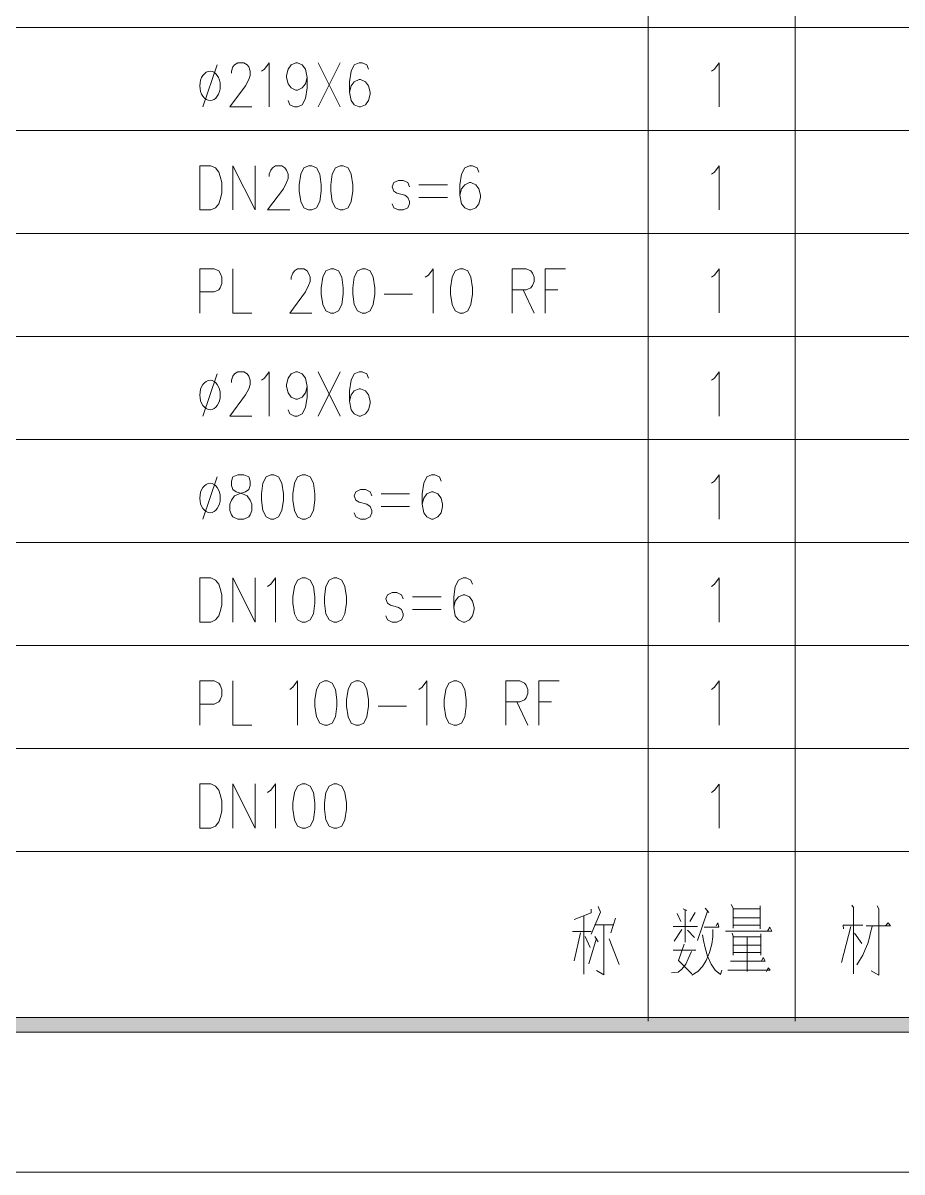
# Model space of a CAD drawing. Header units: millimetres. Extents: x 0 to 829, y 0 to 586.
# Drawn here: x 649.3 to 708.2, y 0 to 77 of the extents above; entities that cross this region are included whole.
import ezdxf

# ---------------------------------------------------------------- set-up
doc = ezdxf.new("R2010")
doc.units = ezdxf.units.MM

msp = doc.modelspace()

# ---------------------------------------------------------------- hatches: boundary and pattern name
h = msp.add_hatch(color=0)
h.dxf.hatch_style = 2
h.paths.add_polyline_path([(24.154694, 9.36625), (25.142472, 10.3505), (818.80075, 10.3505), (819.788528, 9.36625)])

# ---------------------------------------------------------------- linework, layer by layer
at = {"color": 0, "lineweight": 0}
for points in [[(0, 0), (0, 585.632278), (829.154778, 585.632278), (829.154778, 0)], [(661.19375, 64.438389), (661.19375, 67.394667), (661.934583, 67.394667), (662.248556, 67.253556), (662.460222, 66.971333), (662.566056, 66.689111), (662.671889, 66.269306), (662.671889, 65.56375), (662.566056, 65.140417), (662.460222, 64.858194), (662.248556, 64.575972), (661.934583, 64.438389)], [(668.482139, 67.394667), (668.164639, 67.253556), (667.952972, 66.830222), (667.847139, 66.128194), (667.847139, 65.704861), (667.952972, 64.999306), (668.164639, 64.575972), (668.482139, 64.438389), (668.693806, 64.438389), (669.011306, 64.575972), (669.222972, 64.999306), (669.328806, 65.704861), (669.328806, 66.128194), (669.222972, 66.830222), (669.011306, 67.253556), (668.693806, 67.394667)], [(670.595278, 67.394667), (670.277778, 67.253556), (670.066111, 66.830222), (669.960278, 66.128194), (669.960278, 65.704861), (670.066111, 64.999306), (670.277778, 64.575972), (670.595278, 64.438389), (670.806944, 64.438389), (671.124444, 64.575972), (671.332583, 64.999306), (671.438417, 65.704861), (671.438417, 66.128194), (671.332583, 66.830222), (671.124444, 67.253556), (670.806944, 67.394667)], [(669.960278, 60.494333), (669.642778, 60.353222), (669.434639, 59.929889), (669.328806, 59.227861), (669.328806, 58.804528), (669.434639, 58.098972), (669.642778, 57.675639), (669.960278, 57.534528), (670.171944, 57.534528), (670.489444, 57.675639), (670.701111, 58.098972), (670.806944, 58.804528), (670.806944, 59.227861), (670.701111, 59.929889), (670.489444, 60.353222), (670.171944, 60.494333)], [(672.073417, 60.494333), (671.755917, 60.353222), (671.54425, 59.929889), (671.438417, 59.227861), (671.438417, 58.804528), (671.54425, 58.098972), (671.755917, 57.675639), (672.073417, 57.534528), (672.285083, 57.534528), (672.602583, 57.675639), (672.81425, 58.098972), (672.920083, 58.804528), (672.920083, 59.227861), (672.81425, 59.929889), (672.602583, 60.353222), (672.285083, 60.494333)], [(678.6245, 60.494333), (678.307, 60.353222), (678.095333, 59.929889), (677.9895, 59.227861), (677.9895, 58.804528), (678.095333, 58.098972), (678.307, 57.675639), (678.6245, 57.534528), (678.832639, 57.534528), (679.150139, 57.675639), (679.361806, 58.098972), (679.467639, 58.804528), (679.467639, 59.227861), (679.361806, 59.929889), (679.150139, 60.353222), (678.832639, 60.494333)], [(663.730222, 46.693667), (663.412722, 46.552556), (663.306889, 46.270333), (663.306889, 45.988111), (663.412722, 45.705889), (663.624389, 45.564778), (664.044194, 45.427194), (664.361694, 45.286083), (664.573361, 45.003861), (664.679194, 44.721639), (664.679194, 44.298306), (664.573361, 44.016083), (664.467528, 43.874972), (664.150028, 43.733861), (663.730222, 43.733861), (663.412722, 43.874972), (663.306889, 44.016083), (663.201056, 44.298306), (663.201056, 44.721639), (663.306889, 45.003861), (663.518556, 45.286083), (663.836056, 45.427194), (664.255861, 45.564778), (664.467528, 45.705889), (664.573361, 45.988111), (664.573361, 46.270333), (664.467528, 46.552556), (664.150028, 46.693667)], [(665.945667, 46.693667), (665.631694, 46.552556), (665.420028, 46.129222), (665.314194, 45.427194), (665.314194, 45.003861), (665.420028, 44.298306), (665.631694, 43.874972), (665.945667, 43.733861), (666.157333, 43.733861), (666.474833, 43.874972), (666.6865, 44.298306), (666.792333, 45.003861), (666.792333, 45.427194), (666.6865, 46.129222), (666.474833, 46.552556), (666.157333, 46.693667)], [(668.058806, 46.693667), (667.741306, 46.552556), (667.533167, 46.129222), (667.427333, 45.427194), (667.427333, 45.003861), (667.533167, 44.298306), (667.741306, 43.874972), (668.058806, 43.733861), (668.270472, 43.733861), (668.587972, 43.874972), (668.799639, 44.298306), (668.905472, 45.003861), (668.905472, 45.427194), (668.799639, 46.129222), (668.587972, 46.552556), (668.270472, 46.693667)], [(661.19375, 36.833528), (661.19375, 39.793333), (661.934583, 39.793333), (662.248556, 39.652222), (662.460222, 39.37), (662.566056, 39.087778), (662.671889, 38.664444), (662.671889, 37.962417), (662.566056, 37.539083), (662.460222, 37.256861), (662.248556, 36.974639), (661.934583, 36.833528)], [(668.058806, 39.793333), (667.741306, 39.652222), (667.533167, 39.228889), (667.427333, 38.526861), (667.427333, 38.103528), (667.533167, 37.397972), (667.741306, 36.974639), (668.058806, 36.833528), (668.270472, 36.833528), (668.587972, 36.974639), (668.799639, 37.397972), (668.905472, 38.103528), (668.905472, 38.526861), (668.799639, 39.228889), (668.587972, 39.652222), (668.270472, 39.793333)], [(670.171944, 39.793333), (669.854444, 39.652222), (669.642778, 39.228889), (669.536944, 38.526861), (669.536944, 38.103528), (669.642778, 37.397972), (669.854444, 36.974639), (670.171944, 36.833528), (670.383611, 36.833528), (670.701111, 36.974639), (670.912778, 37.397972), (671.018611, 38.103528), (671.018611, 38.526861), (670.912778, 39.228889), (670.701111, 39.652222), (670.383611, 39.793333)], [(669.536944, 32.893), (669.222972, 32.751889), (669.011306, 32.328556), (668.905472, 31.623), (668.905472, 31.203194), (669.011306, 30.497639), (669.222972, 30.074306), (669.536944, 29.933194), (669.748611, 29.933194), (670.066111, 30.074306), (670.277778, 30.497639), (670.383611, 31.203194), (670.383611, 31.623), (670.277778, 32.328556), (670.066111, 32.751889), (669.748611, 32.893)], [(671.650083, 32.893), (671.332583, 32.751889), (671.124444, 32.328556), (671.018611, 31.623), (671.018611, 31.203194), (671.124444, 30.497639), (671.332583, 30.074306), (671.650083, 29.933194), (671.86175, 29.933194), (672.17925, 30.074306), (672.390917, 30.497639), (672.49675, 31.203194), (672.49675, 31.623), (672.390917, 32.328556), (672.17925, 32.751889), (671.86175, 32.893)], [(678.201167, 32.893), (677.883667, 32.751889), (677.672, 32.328556), (677.566167, 31.623), (677.566167, 31.203194), (677.672, 30.497639), (677.883667, 30.074306), (678.201167, 29.933194), (678.412833, 29.933194), (678.730333, 30.074306), (678.938472, 30.497639), (679.044306, 31.203194), (679.044306, 31.623), (678.938472, 32.328556), (678.730333, 32.751889), (678.412833, 32.893)], [(661.19375, 23.032861), (661.19375, 25.992667), (661.934583, 25.992667), (662.248556, 25.851556), (662.460222, 25.569333), (662.566056, 25.287111), (662.671889, 24.863778), (662.671889, 24.16175), (662.566056, 23.738417), (662.460222, 23.456194), (662.248556, 23.173972), (661.934583, 23.032861)], [(668.058806, 25.992667), (667.741306, 25.851556), (667.533167, 25.428222), (667.427333, 24.722667), (667.427333, 24.302861), (667.533167, 23.597306), (667.741306, 23.173972), (668.058806, 23.032861), (668.270472, 23.032861), (668.587972, 23.173972), (668.799639, 23.597306), (668.905472, 24.302861), (668.905472, 24.722667), (668.799639, 25.428222), (668.587972, 25.851556), (668.270472, 25.992667)], [(670.171944, 25.992667), (669.854444, 25.851556), (669.642778, 25.428222), (669.536944, 24.722667), (669.536944, 24.302861), (669.642778, 23.597306), (669.854444, 23.173972), (670.171944, 23.032861), (670.383611, 23.032861), (670.701111, 23.173972), (670.912778, 23.597306), (671.018611, 24.302861), (671.018611, 24.722667), (670.912778, 25.428222), (670.701111, 25.851556), (670.383611, 25.992667)], [(24.154694, 9.36625), (25.142472, 10.3505), (818.80075, 10.3505), (819.788528, 9.36625)]]:
    msp.add_lwpolyline(points, close=True, dxfattribs=at)
for points in [[(691.232778, 10.114139), (691.232778, 159.473194)], [(701.085861, 10.114139), (701.085861, 159.473194)], [(607.47275, 76.669194), (769.958667, 76.669194)], [(662.354389, 74.157417), (661.405417, 71.338722)], [(663.306889, 73.592972), (663.306889, 73.734083), (663.412722, 74.016306), (663.518556, 74.157417), (663.730222, 74.298528), (664.150028, 74.298528), (664.361694, 74.157417), (664.467528, 74.016306), (664.573361, 73.734083), (664.573361, 73.451861), (664.467528, 73.169639), (664.255861, 72.749833), (663.201056, 71.338722), (664.679194, 71.338722)], [(665.314194, 73.734083), (665.525861, 73.875194), (665.839833, 74.298528), (665.839833, 71.338722)], [(668.376306, 73.31075), (668.270472, 72.890944), (668.058806, 72.608722), (667.741306, 72.467611), (667.635472, 72.467611), (667.3215, 72.608722), (667.109833, 72.890944), (667.004, 73.31075), (667.004, 73.451861), (667.109833, 73.875194), (667.3215, 74.157417), (667.635472, 74.298528), (667.741306, 74.298528), (668.058806, 74.157417), (668.270472, 73.875194), (668.376306, 73.31075), (668.376306, 72.608722), (668.270472, 71.903167), (668.058806, 71.479833), (667.741306, 71.338722), (667.533167, 71.338722), (667.215667, 71.479833), (667.109833, 71.762056)], [(669.117139, 71.338722), (670.595278, 74.298528)], [(669.117139, 74.298528), (670.595278, 71.338722)], [(672.49675, 73.875194), (672.390917, 74.157417), (672.073417, 74.298528), (671.86175, 74.298528), (671.54425, 74.157417), (671.332583, 73.734083), (671.230278, 73.028528), (671.230278, 72.3265), (671.332583, 71.762056), (671.54425, 71.479833), (671.86175, 71.338722), (671.967583, 71.338722), (672.285083, 71.479833), (672.49675, 71.762056), (672.602583, 72.185389), (672.602583, 72.3265), (672.49675, 72.749833), (672.285083, 73.028528), (671.967583, 73.169639), (671.86175, 73.169639), (671.54425, 73.028528), (671.332583, 72.749833), (671.230278, 72.3265)], [(695.469639, 73.734083), (695.681306, 73.875194), (695.998806, 74.295), (695.998806, 71.34225)], [(607.47275, 69.768861), (769.958667, 69.768861)], [(663.412722, 64.438389), (663.412722, 67.394667), (664.890861, 64.438389), (664.890861, 67.394667)], [(665.839833, 66.689111), (665.839833, 66.830222), (665.945667, 67.112444), (666.0515, 67.253556), (666.263167, 67.394667), (666.6865, 67.394667), (666.898167, 67.253556), (667.004, 67.112444), (667.109833, 66.830222), (667.109833, 66.548), (667.004, 66.269306), (666.792333, 65.845972), (665.734, 64.438389), (667.215667, 64.438389)], [(679.890972, 66.971333), (679.785139, 67.253556), (679.467639, 67.394667), (679.255972, 67.394667), (678.938472, 67.253556), (678.730333, 66.830222), (678.6245, 66.128194), (678.6245, 65.422639), (678.730333, 64.858194), (678.938472, 64.575972), (679.255972, 64.438389), (679.361806, 64.438389), (679.679306, 64.575972), (679.890972, 64.858194), (679.996806, 65.281528), (679.996806, 65.422639), (679.890972, 65.845972), (679.679306, 66.128194), (679.361806, 66.269306), (679.255972, 66.269306), (678.938472, 66.128194), (678.730333, 65.845972), (678.6245, 65.422639)], [(695.469639, 66.830222), (695.681306, 66.971333), (695.998806, 67.394667), (695.998806, 64.438389)], [(675.241361, 65.987083), (675.135528, 66.269306), (674.821556, 66.406889), (674.504056, 66.406889), (674.186556, 66.269306), (674.080722, 65.987083), (674.186556, 65.704861), (674.398222, 65.56375), (674.927389, 65.422639), (675.135528, 65.281528), (675.241361, 64.999306), (675.241361, 64.858194), (675.135528, 64.575972), (674.821556, 64.438389), (674.504056, 64.438389), (674.186556, 64.575972), (674.080722, 64.858194)], [(675.876361, 66.128194), (677.777833, 66.128194)], [(675.876361, 65.281528), (677.777833, 65.281528)], [(607.47275, 62.865), (769.958667, 62.865)], [(661.19375, 57.534528), (661.19375, 60.494333), (662.142722, 60.494333), (662.460222, 60.353222), (662.566056, 60.212111), (662.671889, 59.929889), (662.671889, 59.506556), (662.566056, 59.227861), (662.460222, 59.08675), (662.142722, 58.945639), (661.19375, 58.945639)], [(663.412722, 60.494333), (663.412722, 57.534528), (664.679194, 57.534528)], [(667.3215, 59.788778), (667.3215, 59.929889), (667.427333, 60.212111), (667.533167, 60.353222), (667.741306, 60.494333), (668.164639, 60.494333), (668.376306, 60.353222), (668.482139, 60.212111), (668.587972, 59.929889), (668.587972, 59.647667), (668.482139, 59.368972), (668.270472, 58.945639), (667.215667, 57.534528), (668.693806, 57.534528)], [(676.299694, 59.929889), (676.511361, 60.071), (676.828861, 60.494333), (676.828861, 57.534528)], [(682.109944, 57.534528), (682.109944, 60.494333), (683.058917, 60.494333), (683.376417, 60.353222), (683.48225, 60.212111), (683.588083, 59.929889), (683.588083, 59.647667), (683.48225, 59.368972), (683.376417, 59.227861), (683.058917, 59.08675), (682.109944, 59.08675)], [(684.328917, 57.534528), (684.328917, 60.494333), (685.701222, 60.494333)], [(695.469639, 59.929889), (695.681306, 60.071), (695.998806, 60.494333), (695.998806, 57.538056)], [(673.551556, 58.804528), (675.453028, 58.804528)], [(682.84725, 59.08675), (683.588083, 57.534528)], [(684.328917, 59.08675), (685.172056, 59.08675)], [(607.47275, 55.964667), (769.958667, 55.964667)], [(662.354389, 53.452889), (661.405417, 50.634194)], [(663.306889, 52.888444), (663.306889, 53.029556), (663.412722, 53.311778), (663.518556, 53.452889), (663.730222, 53.594), (664.150028, 53.594), (664.361694, 53.452889), (664.467528, 53.311778), (664.573361, 53.029556), (664.573361, 52.747333), (664.467528, 52.465111), (664.255861, 52.045306), (663.201056, 50.634194), (664.679194, 50.634194)], [(665.314194, 53.029556), (665.525861, 53.170667), (665.839833, 53.594), (665.839833, 50.634194)], [(668.376306, 52.606222), (668.270472, 52.186417), (668.058806, 51.904194), (667.741306, 51.763083), (667.635472, 51.763083), (667.3215, 51.904194), (667.109833, 52.186417), (667.004, 52.606222), (667.004, 52.747333), (667.109833, 53.170667), (667.3215, 53.452889), (667.635472, 53.594), (667.741306, 53.594), (668.058806, 53.452889), (668.270472, 53.170667), (668.376306, 52.606222), (668.376306, 51.904194), (668.270472, 51.198639), (668.058806, 50.775306), (667.741306, 50.634194), (667.533167, 50.634194), (667.215667, 50.775306), (667.109833, 51.057528)], [(669.117139, 50.634194), (670.595278, 53.594)], [(669.117139, 53.594), (670.595278, 50.634194)], [(672.49675, 53.170667), (672.390917, 53.452889), (672.073417, 53.594), (671.86175, 53.594), (671.54425, 53.452889), (671.332583, 53.029556), (671.230278, 52.327528), (671.230278, 51.621972), (671.332583, 51.057528), (671.54425, 50.775306), (671.86175, 50.634194), (671.967583, 50.634194), (672.285083, 50.775306), (672.49675, 51.057528), (672.602583, 51.480861), (672.602583, 51.621972), (672.49675, 52.045306), (672.285083, 52.327528), (671.967583, 52.465111), (671.86175, 52.465111), (671.54425, 52.327528), (671.332583, 52.045306), (671.230278, 51.621972)], [(695.469639, 53.029556), (695.681306, 53.170667), (695.998806, 53.594), (695.998806, 50.637722)], [(592.493806, 49.064333), (769.958667, 49.064333)], [(662.354389, 46.552556), (661.405417, 43.733861)], [(677.3545, 46.270333), (677.248667, 46.552556), (676.931167, 46.693667), (676.723028, 46.693667), (676.405528, 46.552556), (676.193861, 46.129222), (676.088028, 45.427194), (676.088028, 44.721639), (676.193861, 44.157194), (676.405528, 43.874972), (676.723028, 43.733861), (676.828861, 43.733861), (677.142833, 43.874972), (677.3545, 44.157194), (677.460333, 44.580528), (677.460333, 44.721639), (677.3545, 45.144972), (677.142833, 45.427194), (676.828861, 45.564778), (676.723028, 45.564778), (676.405528, 45.427194), (676.193861, 45.144972), (676.088028, 44.721639)], [(695.469639, 46.129222), (695.681306, 46.270333), (695.998806, 46.693667), (695.998806, 43.737389)], [(672.708417, 45.286083), (672.602583, 45.564778), (672.285083, 45.705889), (671.967583, 45.705889), (671.650083, 45.564778), (671.54425, 45.286083), (671.650083, 45.003861), (671.86175, 44.86275), (672.390917, 44.721639), (672.602583, 44.580528), (672.708417, 44.298306), (672.708417, 44.157194), (672.602583, 43.874972), (672.285083, 43.733861), (671.967583, 43.733861), (671.650083, 43.874972), (671.54425, 44.157194)], [(673.339889, 45.427194), (675.241361, 45.427194)], [(673.339889, 44.580528), (675.241361, 44.580528)], [(607.47275, 42.164), (769.958667, 42.164)], [(663.412722, 36.833528), (663.412722, 39.793333), (664.890861, 36.833528), (664.890861, 39.793333)], [(665.734, 39.228889), (665.945667, 39.37), (666.263167, 39.793333), (666.263167, 36.833528)], [(679.467639, 39.37), (679.361806, 39.652222), (679.044306, 39.793333), (678.832639, 39.793333), (678.518667, 39.652222), (678.307, 39.228889), (678.201167, 38.526861), (678.201167, 37.821306), (678.307, 37.256861), (678.518667, 36.974639), (678.832639, 36.833528), (678.938472, 36.833528), (679.255972, 36.974639), (679.467639, 37.256861), (679.573472, 37.680194), (679.573472, 37.821306), (679.467639, 38.244639), (679.255972, 38.526861), (678.938472, 38.664444), (678.832639, 38.664444), (678.518667, 38.526861), (678.307, 38.244639), (678.201167, 37.821306)], [(695.469639, 39.228889), (695.681306, 39.37), (695.998806, 39.789806), (695.998806, 36.837056)], [(674.821556, 38.38575), (674.715722, 38.664444), (674.398222, 38.805556), (674.080722, 38.805556), (673.763222, 38.664444), (673.657389, 38.38575), (673.763222, 38.103528), (673.974889, 37.962417), (674.504056, 37.821306), (674.715722, 37.680194), (674.821556, 37.397972), (674.821556, 37.256861), (674.715722, 36.974639), (674.398222, 36.833528), (674.080722, 36.833528), (673.763222, 36.974639), (673.657389, 37.256861)], [(675.453028, 38.526861), (677.3545, 38.526861)], [(675.453028, 37.680194), (677.3545, 37.680194)], [(607.47275, 35.263667), (769.958667, 35.263667)], [(661.19375, 29.933194), (661.19375, 32.893), (662.142722, 32.893), (662.460222, 32.751889), (662.566056, 32.610778), (662.671889, 32.328556), (662.671889, 31.905222), (662.566056, 31.623), (662.460222, 31.485417), (662.142722, 31.344306), (661.19375, 31.344306)], [(663.412722, 32.893), (663.412722, 29.933194), (664.679194, 29.933194)], [(667.215667, 32.328556), (667.427333, 32.469667), (667.741306, 32.893), (667.741306, 29.933194)], [(675.876361, 32.328556), (676.088028, 32.469667), (676.405528, 32.893), (676.405528, 29.933194)], [(681.686611, 29.933194), (681.686611, 32.893), (682.635583, 32.893), (682.953083, 32.751889), (683.058917, 32.610778), (683.16475, 32.328556), (683.16475, 32.046333), (683.058917, 31.764111), (682.953083, 31.623), (682.635583, 31.485417), (681.686611, 31.485417)], [(683.905583, 29.933194), (683.905583, 32.893), (685.277889, 32.893)], [(695.469639, 32.328556), (695.681306, 32.469667), (695.998806, 32.889472), (695.998806, 29.936722)], [(673.13175, 31.203194), (675.029694, 31.203194)], [(682.427444, 31.485417), (683.16475, 29.933194)], [(683.905583, 31.485417), (684.748722, 31.485417)], [(607.47275, 28.363333), (769.958667, 28.363333)], [(663.412722, 23.032861), (663.412722, 25.992667), (664.890861, 23.032861), (664.890861, 25.992667)], [(665.734, 25.428222), (665.945667, 25.569333), (666.263167, 25.992667), (666.263167, 23.032861)], [(695.469639, 25.428222), (695.681306, 25.569333), (695.998806, 25.989139), (695.998806, 23.036389)], [(592.493806, 21.463), (769.958667, 21.463)], [(687.891972, 17.794111), (688.040139, 17.399), (687.408667, 15.920861)], [(696.789028, 17.917583), (696.933667, 17.670639), (696.933667, 16.340667), (696.933667, 16.538222), (698.746944, 16.538222), (698.746944, 16.291278), (698.746944, 17.818806), (698.746944, 17.62125), (696.933667, 17.62125), (698.746944, 17.62125), (698.746944, 17.028583), (696.933667, 17.028583)], [(704.878222, 17.868194), (704.991111, 17.720028), (704.991111, 13.282083)], [(706.578611, 17.818806), (706.6915, 17.62125), (706.6915, 13.183306), (706.172917, 13.479639)], [(687.408667, 17.596556), (687.408667, 17.349611), (686.265667, 16.905111)], [(686.928889, 17.152056), (686.928889, 13.257389)], [(689.0385, 17.003889), (688.742167, 16.019639)], [(693.571694, 17.62125), (693.829222, 17.522472), (693.719861, 17.571861), (693.719861, 15.402278), (693.719861, 16.439444), (692.904944, 16.439444), (694.53125, 16.439444)], [(693.166, 17.324917), (693.423528, 16.781639)], [(694.383083, 17.374306), (694.016194, 16.781639)], [(695.049833, 17.670639), (695.307361, 17.374306), (695.198, 17.473083), (694.53125, 15.501056)], [(687.630917, 16.559389), (688.925611, 16.559389)], [(688.262389, 16.559389), (688.262389, 13.208), (687.779083, 13.504333)], [(693.497611, 16.241889), (692.979028, 15.451667)], [(693.868028, 16.1925), (694.347806, 15.698611)], [(695.568417, 16.241889), (695.568417, 15.748), (695.494333, 15.254111), (695.346167, 14.710833), (695.123917, 14.171083), (694.866389, 13.775972), (694.570056, 13.43025), (694.160833, 13.183306)], [(694.97575, 16.390056), (695.974111, 16.390056), (695.900028, 16.682861), (695.790667, 16.488833)], [(696.418611, 16.143111), (699.523056, 16.143111), (699.374889, 16.390056), (699.226722, 16.143111)], [(704.804139, 16.439444), (704.176194, 14.022917)], [(704.324361, 16.291278), (704.289083, 16.538222), (705.619056, 16.538222)], [(706.247, 16.439444), (706.137639, 16.044333), (706.063556, 15.698611), (705.950667, 15.3035), (705.767222, 14.908389), (705.619056, 14.516806), (705.396806, 14.171083), (705.213361, 13.87475)], [(705.841306, 16.488833), (707.467611, 16.488833), (707.319444, 16.682861), (707.136, 16.488833)], [(686.152778, 16.118417), (687.408667, 16.118417)], [(686.706639, 16.019639), (686.265667, 14.146389)], [(687.002972, 15.772694), (687.338111, 15.031861)], [(687.779083, 15.673917), (687.264028, 13.948833)], [(687.669722, 15.772694), (687.891972, 15.426972)], [(688.629278, 15.624528), (689.296028, 13.899444)], [(694.866389, 15.896167), (694.940472, 15.501056), (695.049833, 15.007167), (695.198, 14.467417), (695.455528, 13.924139), (695.716583, 13.529028), (696.083472, 13.232694), (696.157556, 13.529028)], [(696.863111, 15.994944), (696.933667, 15.797389), (696.933667, 14.516806), (696.933667, 14.710833), (698.782222, 14.710833), (698.782222, 14.516806), (698.782222, 15.945556), (698.782222, 15.748), (696.933667, 15.748), (696.933667, 15.204722), (698.782222, 15.204722), (697.857944, 15.204722), (697.857944, 15.748), (697.857944, 13.43025), (697.857944, 14.121694), (696.750222, 14.121694), (699.078556, 14.121694), (698.930389, 14.368639), (698.821028, 14.121694)], [(705.065194, 15.994944), (705.544972, 15.3035)], [(694.125556, 14.760222), (693.903306, 14.269861), (693.755139, 13.924139), (693.497611, 13.578417), (693.236556, 13.380861), (692.795583, 13.331472)], [(692.904944, 14.859), (694.421889, 14.859)], [(693.645778, 15.254111), (693.275361, 14.171083), (694.160833, 13.282083)], [(696.566778, 13.529028), (699.413694, 13.529028), (699.265528, 13.677194), (699.152639, 13.43025)]]:
    msp.add_lwpolyline(points, dxfattribs=at)
for centre in [(661.879903, 72.748069), (661.879903, 52.043542), (661.879903, 45.143208)]:
    msp.add_ellipse(centre, major_axis=(0, 0.986014), ratio=0.695886, start_param=0, end_param=6.283185, dxfattribs=at)

doc.saveas('drawing.dxf')
